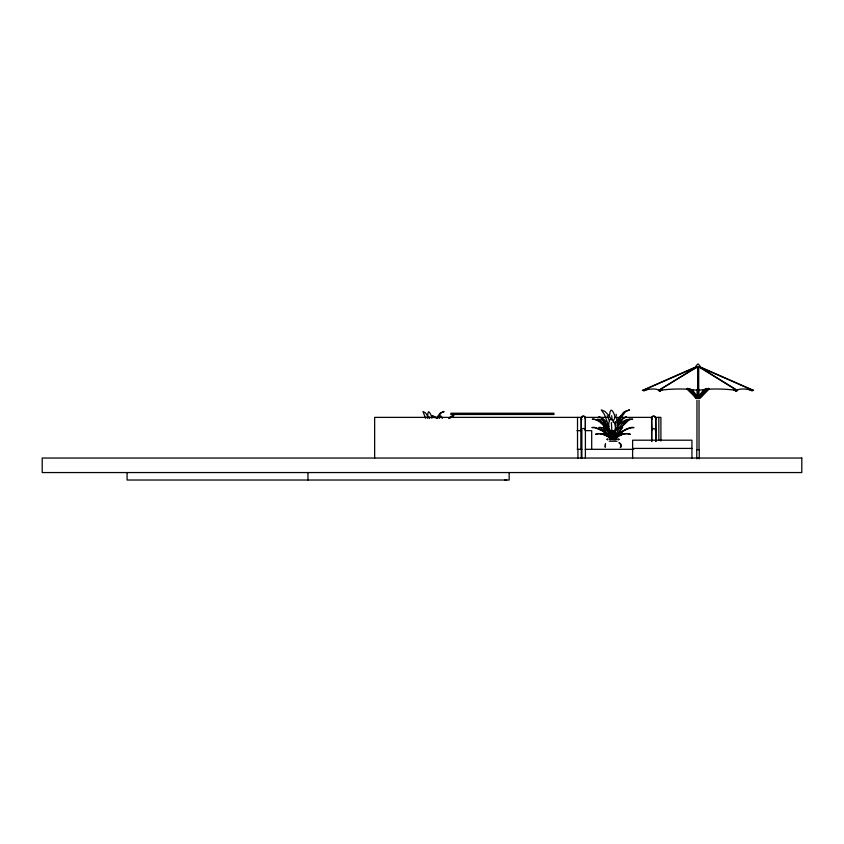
<?xml version="1.0" encoding="UTF-8"?>
<svg xmlns="http://www.w3.org/2000/svg" width="844" height="844" viewBox="0 0 844 844"><rect width="100%" height="100%" fill="white"/><g stroke="black" fill="none" stroke-linecap="round" stroke-linejoin="round"><path stroke-width="1.27" d="M612.333 439.608C609.389 430.546 603.323 419.268 592.298 419.109C600.474 419.552 605.813 428.077 609.895 434.185M427.56 417.052L427.961 413.032A3.661 2.237 10.8 0 1 428.108 412.779C428.267 409.076 432.117 416.25 431.875 418.276M608.619 434.713L603.671 429.09M614.77 439.102L614.875 434.048M615.065 439.112L615.181 434.069M613.915 430.735L615.455 431.136L615.666 421.462M609.146 430.841L609.062 430.366A21.976 20.646 90 0 0 607.501 425.735L606.119 423.182M600.39 427.402L610.834 439.038M617.734 427.338L616.774 418.16A4.252 2.205 -10.7 0 0 616.574 417.959L616.109 417.421M622.545 427.359C619.475 426.79 611.995 431.358 614.4 434.723A1.445 0.886 -36 0 1 614.675 434.871L617.502 433.89L621.838 427.581A3.144 0.538 -2.9 0 1 621.806 427.539L622.608 427.549L622.039 427.391M609.073 417.611L610.159 411.482A5.37 2.775 11.7 0 1 610.391 411.228C611.256 407.399 614.907 414.552 614.854 416.947M610.37 436.031L611.71 436.707M620.825 446.328L620.825 445.01M609.948 430.05L609.347 431.411L610.476 439.112M614.812 432.054L613.567 439.281L615.519 434.386M613.704 439.291L614.949 432.086M614.622 436.57L615.065 434.048M615.424 434.85L618.884 429.09M439.207 418.476L439.703 416.999A4.494 2.511 14.4 0 1 439.882 416.778C440.199 414.541 441.971 416.714 442.319 418.476M585.335 430.176L585.388 418.213C585.493 415.543 581.136 415.543 581.242 418.213L581.242 449.324M616.109 417.316C615.508 416.06 612.955 420.797 613.187 422.464M608.577 434.797L603.829 431.769M609.357 431.147L612.174 439.239M696.173 365.726L698.009 363.891L699.845 365.726M614.495 433.573L614.917 432.36M614.759 438.479L616.331 434.386M615.033 438.49L616.531 434.871A1.15 0.791 -16.3 0 1 616.932 434.734L618.631 433.89L622.376 427.423M617.344 425.397L620.519 418.318L625.604 411.482A3.64 0.686 -32.7 0 0 625.858 411.228L629.54 409.899L623.853 412.051L616.985 420.523M620.952 447.077L620.952 444.26L619.274 442.604M605.422 444.377L605.412 446.961M613.271 431.358C618.62 429.807 612.966 416.651 610.043 419.69A3.355 1.171 -0.7 0 0 609.811 419.848C608.429 423.118 607.48 429.659 611.446 431.305A1.614 1.403 -3.5 0 1 611.942 431.506L611.362 422.654M613.873 439.239L615.761 434.365M612.997 439.587L615.065 435.145L613.271 439.576M617.249 422.527L621.279 415.681M614.981 436.316L615.972 434.122M613.651 439.608L616.109 434.143M612.607 436.053C612.005 438.068 616.141 435.599 616.131 434.249M617.312 425.735L619.971 421.462M618.283 425.735L623.167 418.603L626.459 416.915L623.22 417.959A3.133 0.622 -29.2 0 0 622.84 418.16L617.47 423.836M618.241 436.053L617.133 436.928L618.082 436.031M617.586 429.691L622.956 422.654M609.347 435.272L610.054 436.2L609.157 436.686A1.836 0.918 30.9 0 0 608.893 436.77L611.394 439.249M437.414 418.297L440.927 413.032A3.661 0.654 -37.8 0 0 441.159 412.779L444.113 411.513L440.336 413.032L436.169 418.276M610.866 430.894L610.223 431.305A1.878 1.066 57.6 0 0 610.001 431.453L612.449 439.249L611.372 430.851M615.529 439.713L617.544 436.728M615.782 439.713L617.491 436.907L614.58 439.249M436.823 418.286L437.572 417.052M620.213 447.552L620.593 446.961M605.486 443.627L605.053 447.077M620.15 428.594L626.396 420.977L630.014 419.109L626.533 419.69A3.872 0.833 -19.3 0 0 626.037 419.848C621.606 422.042 616.447 425.777 615.698 430.894M612.871 436.759L614.39 439.713M703.421 390.023L698.178 397.429L698.8 398.294L705.542 388.535M706.133 388.535L698.8 398.294M704.054 391.785L705.552 389.622M706.892 388.535L700.151 398.294L709.298 388.862M699.507 396.374L704.012 390.023M700.436 395.308L702.683 392.143M701.775 394.253L704.772 390.023M620.635 427.971L629.054 419.848A5.096 0.728 -18.3 0 0 629.297 419.69L632.652 419.109L628.337 419.69L624.317 421.937M449.852 418.476L450.97 416.999A2.722 0.591 -36.5 0 0 451.15 416.778L453.882 415.649L451.044 416.419L448.607 418.476M618.736 434.681L620.562 432.866M615.107 439.038L617.491 436.148M615.149 439.028L617.544 436.126M613.314 434.934L614.01 434.238M606.614 433.647L611.794 436.686A1.277 0.696 18.4 0 1 612.174 436.77L612.691 436.77A1.424 0.855 -8 0 1 613.092 436.686C615.751 435.588 610.391 433.278 608.978 433.626A7.754 4.695 64.1 0 0 608.176 433.616L605.443 434.322L606.614 433.7M700.119 396.511L708.422 388.229M619.443 434.185L624.581 430.208L631.597 427.38M618.283 439.914L619.085 439.302L618.219 439.513M619.148 434.438C617.017 435.504 624.549 429.237 626.406 429.09M655.313 430.778L655.925 429.818L655.746 418.213C655.851 415.543 651.505 415.543 651.6 418.213L651.6 441.549M623.378 423.54L624.444 422.654M617.101 436.949L617.08 436.77A1.836 0.928 -30.6 0 0 616.816 436.686C614.822 432.529 624.919 434.227 626.311 433.626A5.982 5.518 -3.3 0 1 627.409 433.616L630.373 434.322L626.881 433.605M621.11 432.149L628.516 428.14L633.981 427.549L631.903 427.359M617.08 436.77L618.483 436.031M735.757 390.93L737.445 390.434L735.757 390.93L733.51 389.559M737.034 390.434L736.168 390.93L733.921 389.559M692.671 369.261L696.965 367.214L658.573 390.434L660.251 390.93L662.498 389.559M658.7 390.424A69.841 27.704 -10.3 0 1 698.009 390.424A69.841 27.704 10.3 0 1 737.318 390.424A69.841 11.478 23.7 0 1 753.597 390.424L700.699 367.193L695.308 367.193L642.421 390.424A69.841 11.478 -23.7 0 1 658.7 390.424L696.1 367.193M694.179 368.575L696.564 367.214M659.259 390.93L661.506 389.559M661.918 389.559L659.67 390.93L658.985 390.434M662.086 389.559L659.839 390.93L659.164 390.434M608.44 436.728L610.233 439.713M621.026 433.953L617.291 436.749M695.836 367.214L642.949 390.434L643.909 390.93L648.677 388.873M605.623 427.539L603.449 427.38M674.757 376.603L675.601 376.276M620.678 434.892L623.938 433.953M621.142 434.628L624.349 433.637A5.845 1.888 65.7 0 0 623.895 433.626L618.019 436.707M620.931 434.628L623.779 433.953M612.322 433.953L613.746 433.626A7.723 3.513 -67 0 1 614.073 433.594M611.562 434.723L612.491 433.89L610.771 430.873M607.849 430.894L609.452 431.411L608.841 429.691M607.701 439.175L606.931 439.302L607.733 439.914M624.096 433.921L626.554 433.626M599.44 427.444L598.797 427.549L602.669 427.718L607.659 430.82L612.438 439.608M598.196 433.637L595.59 434.322L599.092 433.605L605.327 434.892M599.746 427.402L600.327 427.359M609.284 431.484L608.587 430.82M598.48 433.616L598.544 433.616A5.95 5.497 1.5 0 1 599.641 433.626L605.802 434.934M699.043 367.214L700.045 367.214M697.882 390.434L698.716 390.434M697.882 390.93L698.716 390.93L698.716 367.214L697.882 367.214L697.882 398.294L697.049 398.294L697.049 389.369M686.721 388.862L696.448 398.294L689.706 388.535M450.717 413.233L554.086 413.233M450.717 414.478L554.086 414.478M582.371 417.379L374.652 417.379L374.652 458.102M584.744 417.379L607.068 417.379M615.329 417.379L652.243 417.379M654.881 417.379L660.905 417.379L660.905 441.022M576.958 430.651L581.727 430.651M585.208 430.651L591.697 430.651L591.697 449.324M617.924 439.175L618.905 439.175M609.22 441.243L617.08 441.243M632.61 448.417L691.932 448.417M577.243 449.324L581.885 449.324M585.208 449.324L633.781 449.324M505.725 479.941C501.895 480.078 509.47 479.962 505.63 480.099M612.491 436.928L614.147 439.713M608.851 436.77L606.14 435.082M607.1 439.175L607.796 439.513M594.271 427.38L591.866 427.549L596.075 427.718L603.745 431.463M594.324 427.38L602.194 430.651M608.841 436.907L610.476 439.713M612.67 436.749L609.02 433.953M607.965 436.707L602.015 433.626A5.824 1.941 -65.5 0 0 601.624 433.616C600.622 434.46 605.981 432.708 607.216 434.143M602.194 433.953L605.623 434.934M604.905 433.953L605.749 434.291M615.772 434.85L614.77 434.438M720.417 376.276L721.261 376.603M747.341 388.873L752.109 390.93L753.07 390.434L700.182 367.214M605.918 435.145L608.535 436.696L605.517 434.185M605.443 434.934L608.598 436.707M599.483 429.09L603.587 431.463M603.576 427.454L605.855 430.123M608.376 434.871L611.098 439.587M734.512 389.559L736.759 390.93M734.101 389.559L736.348 390.93M699.919 367.193L737.445 390.434M699.634 367.214L701.828 368.575M699.454 367.214L736.854 390.434M619.032 442.847L620.583 444.377M602.468 430.82L603.027 431.2M611.942 431.506L612.818 439.249M604.62 421.789L601.318 419.848A3.661 0.897 18.1 0 0 600.833 419.69L597.594 419.109L601.255 421.789L606.182 428.794M659.575 390.434L660.251 390.93M603.418 431.463L607.638 435.188M604.325 431.906L607.216 434.713M600.939 422.654L605.095 426.484L608.397 431.242M687.596 388.229L693.124 393.747M603.977 422.654L607.047 426.484M607.353 430.524L606.678 429.638M436.738 418.476L435.842 417.485A3.956 2.004 25.5 0 0 435.546 417.231L435.219 416.999A4.051 1.741 20.4 0 0 434.86 416.778L432.35 415.649L434.111 417.759M606.076 421.546L602.352 417.959L598.776 416.915L601.477 417.959A2.965 0.707 32 0 0 601.645 418.16L608.788 430.873A1.287 0.527 77.3 0 1 609.009 431.084L609.041 431.136M581.252 458.345L581.242 418.213L581.843 419.679M692.586 390.023L697.091 396.374M691.827 390.023L697.081 397.429M691.236 390.023L693.494 393.198M604.969 421.462L605.675 422.475M689.126 388.535L695.857 398.294M609.062 431.463L610.718 434.386M652.053 430.503L651.6 418.213L651.884 419.246M608.967 426.589L604.431 414.425L601.276 409.899L604.504 411.228A4.895 1.983 18.9 0 1 604.99 411.482L608.851 415.47L611.404 419.795M612.459 431.284L613.198 439.239M611.33 439.576L608.957 435.093M607.131 415.681L609.537 421.093M429.163 418.297L425.608 413.032A3.661 1.857 25.5 0 0 425.239 412.779L422.96 411.513L425.555 418.276M426.99 417.052L427.454 418.286M585.398 429.828C585.124 427.317 579.617 428.668 581.864 430.788L581.864 458.313M429.417 417.052L429.596 418.286M616.131 414.235L616.299 415.733M611.668 430.883L612.702 439.291M611.689 415.681L612.111 419.69M612.871 431.073L613.082 438.954M612.491 431.105L612.712 438.964M699.254 458.841L699.254 449.736L696.764 449.736L696.764 458.841M698.959 389.369L698.959 395.741M699.032 400.193L699.032 449.736M698.009 367.193L698.009 390.424M696.975 400.193L696.975 449.736M691.932 458.345L691.932 440.199L632.61 440.199L632.61 458.345M658.837 417.379L658.837 440.378M655.925 441.486L655.925 429.818L653.868 428.467L651.779 429.828L651.779 441.496M655.746 441.549L655.746 418.213L655.471 419.246A2.163 2.11 -0.9 0 0 655.471 417.168M585.398 458.345L585.388 418.213L585.314 418.74A2.163 2.11 -0.1 0 0 585.114 417.168M577.94 449.324L577.94 458.355M577.518 417.379L577.518 449.324M509.164 472.556L509.164 480.025L127.085 480.025L127.085 472.556M307.965 472.556L307.965 480.025M651.716 419.246A2.163 2.11 -0.9 0 1 651.716 417.179M652.644 416.408A2.036 1.994 -0.9 0 1 654.712 416.408M581.516 419.246A2.163 2.11 -0.1 0 1 581.516 417.168M582.276 416.408A2.036 1.994 -0.1 0 1 584.354 416.408M801.8 458.039L42.2 458.039L42.2 472.556L801.8 472.556L801.8 458.039"/></g></svg>
